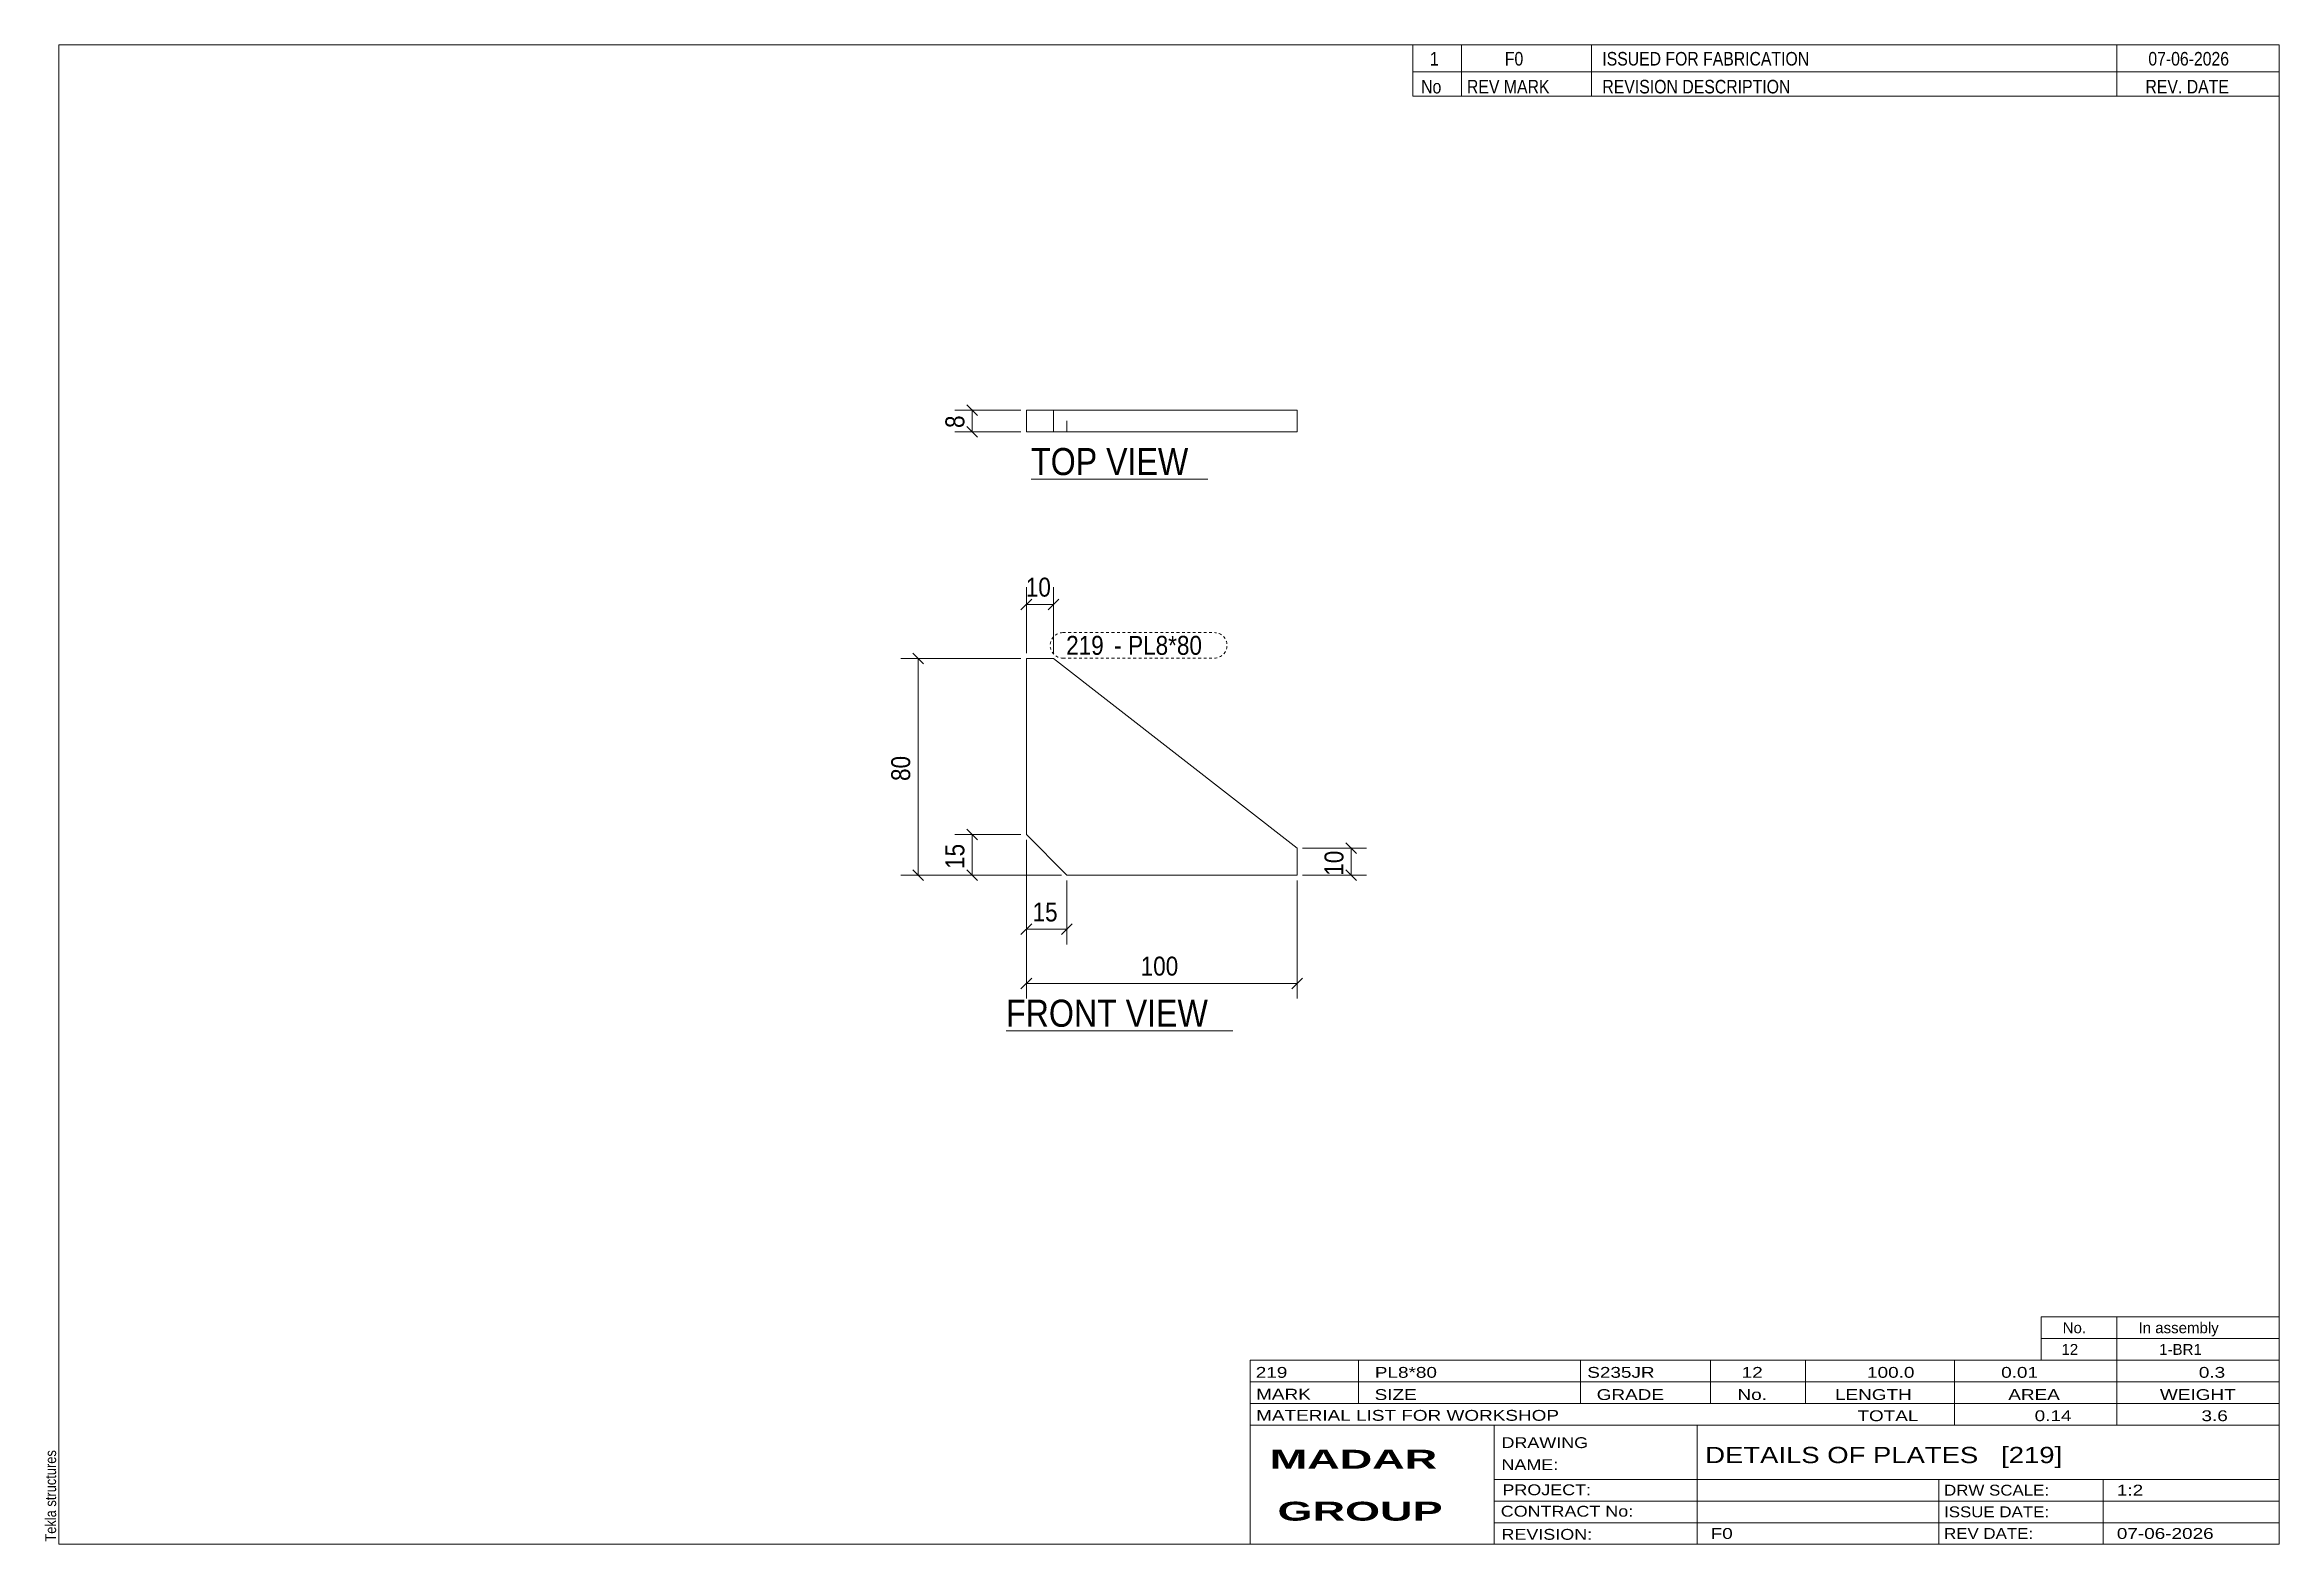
# Model space of a CAD drawing. Header units: millimetres. Extents: x 2 to 415, y 5 to 282.
import ezdxf

# ---------------------------------------------------------------- set-up
doc = ezdxf.new("R2010")
doc.units = ezdxf.units.MM
for name, pattern in [('XKITLINE00', [0]), ('XKITLINE02', [4, 2, -2]), ('XKITLINE04', [3, 0.5, -0.5, 0.5, -0.5, 0.5, -0.5])]:
    doc.linetypes.add(name, pattern=pattern)
for name, color, linetype, lineweight in [('Dimensions', 7, 'Continuous', 0), ('DrawingSheet', 5, 'Continuous', 0), ('OtherObjectType', 7, 'Continuous', 0), ('Part', 2, 'Continuous', 0), ('PartMark', 7, 'Continuous', 0)]:
    doc.layers.add(name, color=color, linetype=linetype, lineweight=lineweight)
doc.styles.add('ARIAL', font='ARIAL.TTF')
doc.styles.add('ARIAL_BOLD', font='ARIALBD.TTF')
doc.styles.add('ARIAL_NARROW', font='ARIALN.TTF')

# ---------------------------------------------------------------- blocks, each defined once
blk = doc.blocks.new('*A1')
at = {"layer": 'Part', "color": 2, "linetype": 'XKITLINE00', "lineweight": 0}
for p, q in [((183.65, 168.6), (183.65, 136.1)), ((188.65, 168.6), (183.65, 168.6)), ((233.65, 133.6), (188.65, 168.6)), ((191.15, 128.6), (183.65, 136.1)), ((233.65, 133.6), (233.65, 128.6)), ((233.65, 128.6), (191.15, 128.6))]:
    blk.add_line(p, q, dxfattribs=at)
blk = doc.blocks.new('*A2')
at = {"layer": 'Part', "color": 2, "linetype": 'XKITLINE00', "lineweight": 0}
for p, q in [((183.65, 210.5), (183.65, 214.5)), ((183.65, 214.5), (233.65, 214.5)), ((233.65, 210.5), (183.65, 210.5)), ((188.65, 214.5), (188.65, 210.5)), ((233.65, 214.5), (233.65, 210.5))]:
    blk.add_line(p, q, dxfattribs=at)
at = {"layer": 'Part', "color": 7, "linetype": 'XKITLINE02', "lineweight": 0}
blk.add_line((191.15, 210.5), (191.15, 214.5), dxfattribs=at)
blk = doc.blocks.new('*A3')
at = {"layer": 'DrawingSheet', "color": 5, "linetype": 'XKITLINE00', "lineweight": 0}
for p, q in [((415, 282), (5, 282)), ((5, 282), (5, 5)), ((415, 5), (415, 282)), ((5, 5), (415, 5))]:
    blk.add_line(p, q, dxfattribs=at)
at = {"layer": 'DrawingSheet', "color": 5, "style": 'ARIAL', "width": 0.85}
blk.add_text('Tekla structures', height=2, rotation=90, dxfattribs=at).set_placement((4.5, 5.5))
blk = doc.blocks.new('*A4')
at = {"layer": 'OtherObjectType', "color": 7, "linetype": 'XKITLINE00', "lineweight": 0}
for p, q in [((371, 47), (415, 47)), ((371, 43), (371, 47)), ((385, 43), (385, 47)), ((415, 43), (415, 47)), ((371, 43), (415, 43)), ((371, 39), (371, 43)), ((385, 39), (385, 43)), ((415, 39), (415, 43)), ((371, 39), (415, 39))]:
    blk.add_line(p, q, dxfattribs=at)
at = {"layer": 'OtherObjectType', "color": 7, "style": 'ARIAL_NARROW', "width": 1.211571}
for s, p in [('No.', (375, 44)), ('In assembly', (389, 44)), ('12', (374.77, 40)), ('1-BR1', (392.82, 40))]:
    blk.add_text(s, height=2, dxfattribs=at).set_placement(p)
blk = doc.blocks.new('*A5')
at = {"layer": 'OtherObjectType', "color": 7, "linetype": 'XKITLINE00', "lineweight": 0}
for p, q in [((255, 282), (415, 282)), ((415, 282), (255, 282)), ((255, 282), (255, 277)), ((264, 282), (264, 277)), ((288, 282), (288, 277)), ((385, 282), (385, 277)), ((415, 282), (415, 277)), ((255, 277), (415, 277)), ((255, 277), (255, 272.5)), ((255, 277), (415, 277)), ((264, 277), (264, 272.5)), ((288, 277), (288, 272.5)), ((385, 277), (385, 272.5)), ((415, 277), (415, 272.5)), ((415, 272.5), (255, 272.5))]:
    blk.add_line(p, q, dxfattribs=at)
at = {"layer": 'OtherObjectType', "color": 7, "style": 'ARIAL_NARROW'}
for s, width, p in [('1', 1.017001, (258.16, 278.15)), ('F0', 1.017001, (272, 278.15)), ('ISSUED FOR FABRICATION', 1.017001, (290, 278.15)), ('07-06-2026', 1.017001, (390.82, 278.15)), ('No', 1.02, (256.54, 273)), ('REV MARK', 1.02, (265, 273)), ('REVISION DESCRIPTION', 1.02, (290, 273)), ('REV. DATE', 1.02, (390.28, 273))]:
    blk.add_text(s, height=2.5, dxfattribs=dict(at, width=width)).set_placement(p)
blk = doc.blocks.new('*A6')
at = {"layer": 'OtherObjectType', "color": 7, "linetype": 'XKITLINE00', "lineweight": 0}
for p, q in [((225, 39), (415, 39)), ((225, 39), (225, 35)), ((225, 39), (415, 39)), ((245, 35), (245, 39)), ((286, 35), (286, 39)), ((310, 35), (310, 39)), ((327.5, 35), (327.5, 39)), ((355, 35), (355, 39)), ((385, 35), (385, 39)), ((415, 35), (415, 39)), ((225, 35), (415, 35)), ((225, 35), (225, 5)), ((225, 35), (415, 35)), ((245, 31), (245, 35)), ((286, 31), (286, 35)), ((310, 31), (310, 35)), ((327.5, 31), (327.5, 35)), ((355, 31), (355, 35)), ((385, 31), (385, 35)), ((415, 31), (415, 35)), ((225, 31), (415, 31)), ((355, 27), (355, 31)), ((385, 27), (385, 31)), ((415, 27), (415, 31)), ((225, 27), (415, 27)), ((270, 21), (270, 27)), ((307.5, 17), (307.5, 27)), ((415, 21), (415, 27)), ((270, 21), (270, 5)), ((415, 17), (415, 21)), ((270, 17), (415, 17)), ((307.5, 5), (307.5, 17)), ((352.16, 13), (352.16, 17)), ((382.5, 5), (382.5, 17)), ((415, 13), (415, 17)), ((270, 13), (415, 13)), ((352.16, 5), (352.16, 13)), ((415, 9), (415, 13)), ((270, 9), (415, 9)), ((415, 5), (415, 9)), ((225, 5), (415, 5)), ((262.5, 5), (415, 5))]:
    blk.add_line(p, q, dxfattribs=at)
at = {"layer": 'OtherObjectType', "color": 7, "style": 'ARIAL_NARROW'}
for s, height, width, p in [('219', 2, 1.525501, (226.01, 35.76)), ('PL8*80', 2, 1.525501, (248, 35.76)), ('S235JR', 2, 1.525501, (287.22, 35.76)), ('12', 2, 1.525501, (315.73, 35.76)), ('100.0', 2, 1.525501, (338.88, 35.76)), ('0.01', 2, 1.525501, (363.64, 35.76)), ('0.3', 2, 1.525501, (400.14, 35.76)), ('MARK', 2, 1.525501, (226.08, 31.73)), ('SIZE', 2, 1.525501, (247.96, 31.66)), ('GRADE', 2, 1.525501, (288.96, 31.66)), ('No.', 2, 1.525501, (314.96, 31.66)), ('LENGTH', 2, 1.525501, (332.96, 31.66)), ('AREA', 2, 1.525501, (364.96, 31.66)), ('WEIGHT', 2, 1.525501, (392.96, 31.66)), ('MATERIAL LIST FOR WORKSHOP', 2, 1.525501, (226.08, 27.82)), ('TOTAL', 2, 1.525501, (337.1, 27.75)), ('0.14', 2, 1.525501, (369.83, 27.75)), ('3.6', 2, 1.525501, (400.63, 27.75)), ('DRAWING', 2, 1.445, (271.38, 22.78)), ('NAME:', 2, 1.445, (271.38, 18.72)), ('DETAILS OF PLATES   [219]', 3, 1.474651, (309, 20)), ('PROJECT:', 2, 1.445, (271.55, 14.07)), ('DRW SCALE:', 2, 1.36, (353.1, 14)), ('1:2', 2, 1.525501, (385, 14)), ('CONTRACT No:', 2, 1.445, (271.25, 10.11)), ('ISSUE DATE:', 2, 1.36, (353.1, 10)), ('REVISION:', 2, 1.445, (271.38, 5.84)), ('F0', 2, 1.525501, (310, 6)), ('REV DATE:', 2, 1.36, (353.1, 6)), ('07-06-2026', 2, 1.525501, (385, 6))]:
    blk.add_text(s, height=height, dxfattribs=dict(at, width=width)).set_placement(p)
at = {"layer": 'OtherObjectType', "color": 1, "style": 'ARIAL_BOLD', "width": 1.7}
for s, p in [('MADAR ', (228.58, 18.97)), ('GROUP', (230.03, 9.37))]:
    blk.add_text(s, height=3.5, dxfattribs=at).set_placement(p)
blk = doc.blocks.new('*A7')
at = {"layer": 'Dimensions', "color": 7, "linetype": 'XKITLINE00', "lineweight": 0}
for p, q in [((183.65, 135.1), (183.65, 105.8)), ((233.65, 127.6), (233.65, 105.8)), ((184.64, 109.59), (182.66, 107.61)), ((183.65, 108.6), (233.65, 108.6)), ((234.64, 109.59), (232.66, 107.61))]:
    blk.add_line(p, q, dxfattribs=at)
at = {"layer": 'Dimensions', "color": 3}
for p in [(183.65, 108.6), (233.65, 108.6)]:
    blk.add_point(p, dxfattribs=at)
at = {"layer": 'Dimensions', "color": 3, "style": 'ARIAL', "width": 0.85}
blk.add_text('100', height=3.5, dxfattribs=at).set_placement((204.76, 110.05))
blk = doc.blocks.new('*A8')
at = {"layer": 'Dimensions', "color": 7, "linetype": 'XKITLINE00', "lineweight": 0}
for p, q in [((183.65, 135.1), (183.65, 115.8)), ((191.15, 127.6), (191.15, 115.8)), ((184.64, 119.59), (182.66, 117.61)), ((183.65, 118.6), (191.15, 118.6)), ((192.14, 119.59), (190.16, 117.61))]:
    blk.add_line(p, q, dxfattribs=at)
at = {"layer": 'Dimensions', "color": 3}
for p in [(183.65, 118.6), (191.15, 118.6)]:
    blk.add_point(p, dxfattribs=at)
at = {"layer": 'Dimensions', "color": 3, "style": 'ARIAL', "width": 0.85}
blk.add_text('15', height=3.5, dxfattribs=at).set_placement((184.8, 120.05))
blk = doc.blocks.new('*A9')
at = {"layer": 'Dimensions', "color": 7, "linetype": 'XKITLINE00', "lineweight": 0}
for p, q in [((183.65, 169.6), (183.65, 181.8)), ((188.65, 169.6), (188.65, 181.8)), ((184.64, 179.59), (182.66, 177.61)), ((183.65, 178.6), (188.65, 178.6)), ((189.64, 179.59), (187.66, 177.61))]:
    blk.add_line(p, q, dxfattribs=at)
at = {"layer": 'Dimensions', "color": 3}
for p in [(183.65, 178.6), (188.65, 178.6)]:
    blk.add_point(p, dxfattribs=at)
at = {"layer": 'Dimensions', "color": 3, "style": 'ARIAL', "width": 0.85}
blk.add_text('10', height=3.5, dxfattribs=at).set_placement((183.55, 180.05))
blk = doc.blocks.new('*A10')
at = {"layer": 'Dimensions', "color": 7, "linetype": 'XKITLINE00', "lineweight": 0}
for p, q in [((162.66, 169.59), (164.64, 167.61)), ((182.65, 168.6), (160.45, 168.6)), ((163.65, 128.6), (163.65, 168.6)), ((190.15, 128.6), (160.45, 128.6)), ((162.66, 129.59), (164.64, 127.61))]:
    blk.add_line(p, q, dxfattribs=at)
at = {"layer": 'Dimensions', "color": 3}
for p in [(163.65, 168.6), (163.65, 128.6)]:
    blk.add_point(p, dxfattribs=at)
at = {"layer": 'Dimensions', "color": 3, "style": 'ARIAL', "width": 0.85}
blk.add_text('80', height=3.5, rotation=90.0002, dxfattribs=at).set_placement((162.2, 146))
blk = doc.blocks.new('*A11')
at = {"layer": 'Dimensions', "color": 7, "linetype": 'XKITLINE00', "lineweight": 0}
for p, q in [((172.66, 137.09), (174.64, 135.11)), ((182.65, 136.1), (170.45, 136.1)), ((173.65, 128.6), (173.65, 136.1)), ((190.15, 128.6), (170.45, 128.6)), ((172.66, 129.59), (174.64, 127.61))]:
    blk.add_line(p, q, dxfattribs=at)
at = {"layer": 'Dimensions', "color": 3}
for p in [(173.65, 136.1), (173.65, 128.6)]:
    blk.add_point(p, dxfattribs=at)
at = {"layer": 'Dimensions', "color": 3, "style": 'ARIAL', "width": 0.85}
blk.add_text('15', height=3.5, rotation=90.0002, dxfattribs=at).set_placement((172.2, 129.75))
blk = doc.blocks.new('*A12')
at = {"layer": 'Dimensions', "color": 7, "linetype": 'XKITLINE00', "lineweight": 0}
for p, q in [((234.65, 133.6), (246.45, 133.6)), ((242.66, 134.59), (244.64, 132.61)), ((243.65, 128.6), (243.65, 133.6)), ((234.65, 128.6), (246.45, 128.6)), ((242.66, 129.59), (244.64, 127.61))]:
    blk.add_line(p, q, dxfattribs=at)
at = {"layer": 'Dimensions', "color": 3}
for p in [(243.65, 133.6), (243.65, 128.6)]:
    blk.add_point(p, dxfattribs=at)
at = {"layer": 'Dimensions', "color": 3, "style": 'ARIAL', "width": 0.85}
blk.add_text('10', height=3.5, rotation=90.0002, dxfattribs=at).set_placement((242.2, 128.5))
blk = doc.blocks.new('*A13')
at = {"layer": 'PartMark', "color": 7, "linetype": 'XKITLINE04', "lineweight": 0}
for p, q in [((190.4, 173.4), (218.36, 173.4)), ((190.4, 168.7), (218.36, 168.7))]:
    blk.add_line(p, q, dxfattribs=at)
for centre, start, end in [((190.4, 171.05), 90, 270), ((218.36, 171.05), 270, 90)]:
    blk.add_arc(centre, 2.35, start, end, dxfattribs=at)
at = {"layer": 'PartMark', "color": 1, "style": 'ARIAL', "width": 0.85}
blk.add_text('219', height=3.5, dxfattribs=at).set_placement((191, 169.3))
at = {"layer": 'PartMark', "color": 3, "style": 'ARIAL', "width": 0.85}
for s, p in [('-', (199.84, 169.3)), ('PL8*80', (202.44, 169.3))]:
    blk.add_text(s, height=3.5, dxfattribs=at).set_placement(p)
blk = doc.blocks.new('*A14')
at = {"layer": 'OtherObjectType', "color": 7, "linetype": 'XKITLINE00', "lineweight": 0}
blk.add_line((179.9, 99.85), (221.75, 99.85), dxfattribs=at)
at = {"layer": 'OtherObjectType', "color": 3, "style": 'ARIAL', "width": 0.85}
blk.add_text('FRONT VIEW', height=5, dxfattribs=at).set_placement((179.9, 100.6))
blk = doc.blocks.new('*A15')
at = {"layer": 'Dimensions', "color": 7, "linetype": 'XKITLINE00', "lineweight": 0}
for p, q in [((172.66, 215.49), (174.64, 213.51)), ((182.65, 214.5), (170.45, 214.5)), ((182.65, 210.5), (170.45, 210.5)), ((172.66, 211.49), (174.64, 209.51)), ((173.65, 210.5), (173.65, 214.5))]:
    blk.add_line(p, q, dxfattribs=at)
at = {"layer": 'Dimensions', "color": 3}
for p in [(173.65, 214.5), (173.65, 210.5)]:
    blk.add_point(p, dxfattribs=at)
at = {"layer": 'Dimensions', "color": 3, "style": 'ARIAL', "width": 0.85}
blk.add_text('8', height=3.5, rotation=90.0002, dxfattribs=at).set_placement((172.2, 211.2))
blk = doc.blocks.new('*A16')
at = {"layer": 'OtherObjectType', "color": 7, "linetype": 'XKITLINE00', "lineweight": 0}
blk.add_line((184.52, 201.75), (217.13, 201.75), dxfattribs=at)
at = {"layer": 'OtherObjectType', "color": 3, "style": 'ARIAL', "width": 0.85}
blk.add_text('TOP VIEW', height=5, dxfattribs=at).set_placement((184.52, 202.5))

msp = doc.modelspace()

# ---------------------------------------------------------------- block references
at = {"lineweight": 0}
for name in ['*A3', '*A5', '*A15', '*A2', '*A16', '*A9', '*A13', '*A10', '*A1', '*A11', '*A7', '*A8', '*A12', '*A14', '*A4', '*A6']:
    msp.add_blockref(name, (0, 0), dxfattribs=at)

doc.saveas('drawing.dxf')
